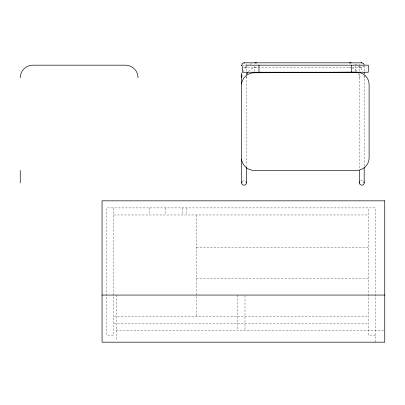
<?xml version="1.0" encoding="UTF-8"?>
<svg xmlns="http://www.w3.org/2000/svg" width="405" height="405" viewBox="0 0 405 405"><rect width="100%" height="100%" fill="white"/><g stroke="black" fill="none" stroke-linecap="round" stroke-linejoin="round"><path stroke-width="0.3" stroke-dasharray="2.02 1.52" d="M246.402 77.821L246.498 76.413M246.321 65.787C245.962 67.235 244.149 67.984 242.868 67.215M359.559 64.567L359.797 64M364.11 65.787L363.503 66.84L362.445 67.453L352.517 67.534M243.04 71.594L244.772 68.658L247.526 65.899M248.518 71.533C250.442 69.027 253.54 67.524 256.694 67.534M242.382 181.298L244.048 180.61L245.713 181.298M250.027 64.385L252.29 63.479M360.658 180.924L362.445 180.691L363.503 181.298M242.413 65.175L244.883 65.175M244.048 67.534L350.907 67.534M113.835 214.969L368.261 214.969M196.288 247.587L368.261 247.587M196.288 278.574L368.261 278.574M113.835 316.264L368.261 316.264M113.835 323.332L368.261 323.332M116.195 330.399L384.75 330.399M375.329 335.112L368.261 335.112L368.261 207.902M349.191 67.534L350.598 67.625M361.837 67.534L360.172 66.84L359.559 65.787M351.91 67.883L355.479 69.645L357.367 71.533M354.977 63.949L356.729 64.815M358.354 65.899L361.113 68.658L362.845 71.594M358.303 73.042L359.129 75.102L359.478 77.821M246.088 64L246.321 64.567M364.07 75.796L364.191 77.669M375.329 342.179L375.329 207.902L106.768 207.902L106.768 335.112L113.835 335.112L113.835 207.902M364.191 65.58L364.191 71.098M364.191 75.472L364.191 166.612M359.478 65.58L359.478 71.098M359.478 73.953L359.478 169.133M355.641 65.767L355.641 71.655M254.796 65.767L254.796 71.655M246.402 65.605L246.402 71.462M246.402 76.651L246.402 166.617M244.99 295.696L244.99 330.399M237.583 295.063L237.583 330.399M196.288 214.969L196.288 316.264M186.867 207.902L186.867 214.969M182.154 207.902L182.154 214.969M165.665 207.902L165.665 214.969M149.172 207.902L149.172 214.969M116.195 295.063L116.195 340.939"/><path stroke-width="0.61" d="M241.694 77.669L242.003 74.839M241.694 65.605L242.382 63.509L244.048 62.821L361.837 62.821L363.503 63.509L364.11 64.567M246.402 167.245L246.402 182.964C246.407 186.857 240.059 185.156 242.008 181.784M364.191 167.24L364.191 182.964C364.196 186.857 357.848 185.156 359.797 181.784M247.187 73.842L247.774 72.642M361.225 62.902L361.837 62.821M254.669 62.942L256.542 62.821M245.749 65.175L368.287 65.175L368.287 72.242L242.306 72.242L242.306 66.354M102.06 295.063L384.75 295.063M349.343 62.821L351.216 62.942M244.048 62.821L244.655 62.902M363.877 181.784L364.191 182.964M246.088 181.784L246.402 182.964M241.694 65.175L241.77 65.787M364.191 72.485L364.191 73.953M359.478 170.394L359.478 182.964M351.621 65.175L351.621 72.242M258.972 65.175L258.972 72.242M246.402 72.935L246.402 74.495M241.694 72.935L241.694 84.048M241.694 159.038L241.694 182.964M20.25 170.394L20.25 182.964M138.039 77.745A12.57 12.57 0 0 0 125.469 65.175L32.82 65.175A12.57 12.57 0 0 0 20.25 77.745M356.466 72.141L253.975 72.778A12.57 12.57 0 0 0 241.481 85.349L241.481 157.823A12.57 12.57 0 0 0 254.051 170.394L356.542 170.394A12.57 12.57 0 0 0 369.112 157.823L369.112 84.711A12.57 12.57 0 0 0 356.466 72.141M384.75 200.834L102.06 200.834L102.06 342.179L384.75 342.179L384.75 200.834"/></g></svg>
